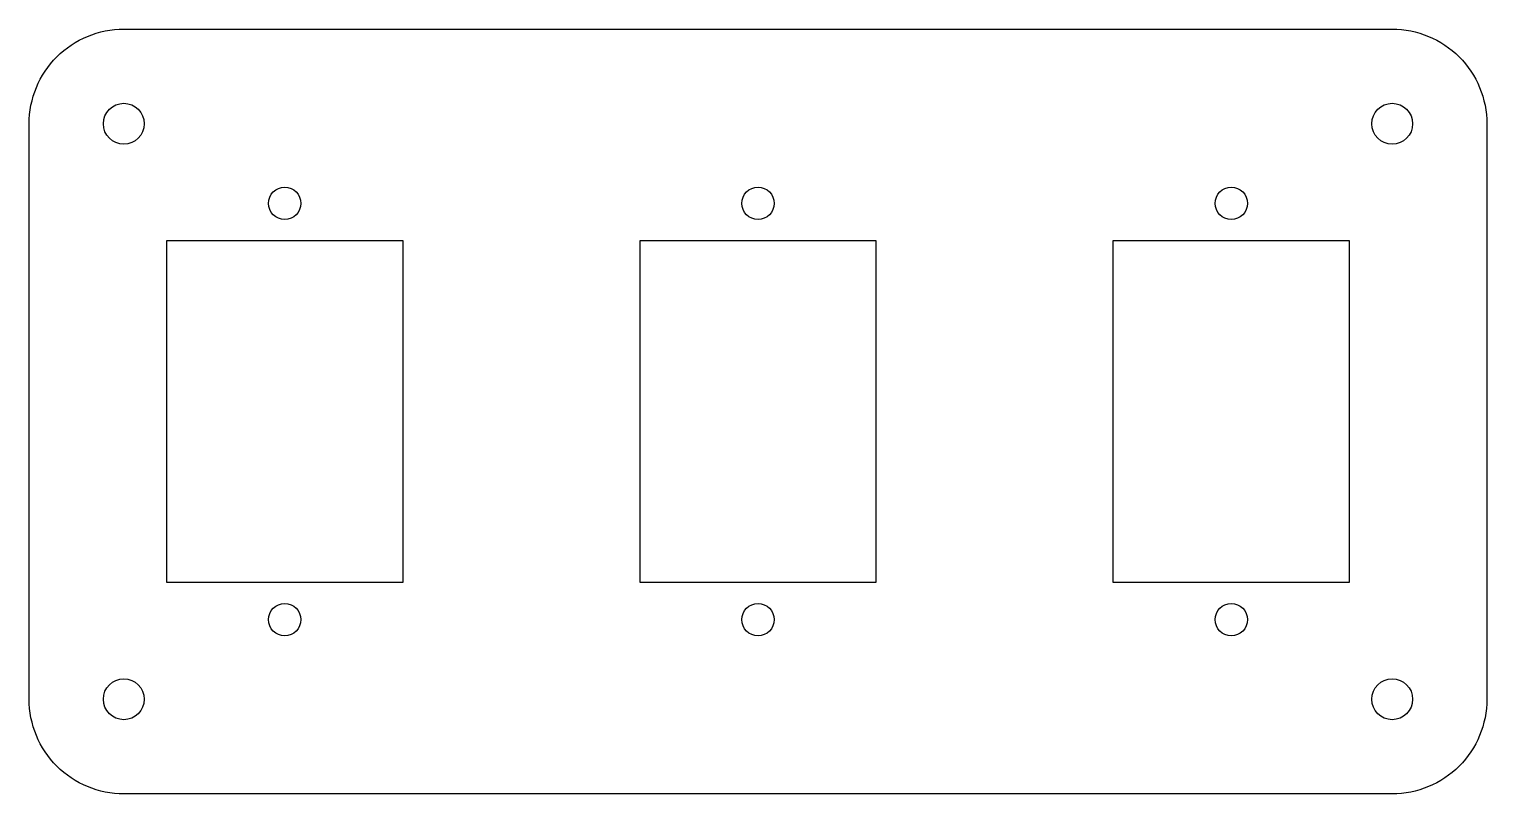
# Model space of a CAD drawing. Header units: millimetres. Extents: x -139 to 15, y -66 to 15.
import ezdxf

# ---------------------------------------------------------------- set-up
doc = ezdxf.new("R2010")
doc.units = ezdxf.units.MM
doc.layers.get('0').update_dxf_attribs({"linetype": 'CONTINUOUS'})

msp = doc.modelspace()

# ---------------------------------------------------------------- linework, layer by layer
msp.add_lwpolyline([(-139, 5, -0.414214), (-129, 15), (5, 15, -0.414214), (15, 5), (15, -55.82, -0.414214), (5, -65.82), (-129, -65.82, -0.414214), (-139, -55.82)], format="xyb", close=True)
for points in [[(-99.5, -7.38), (-124.5, -7.38), (-124.5, -43.44), (-99.5, -43.44)], [(-49.5, -7.38), (-74.5, -7.38), (-74.5, -43.44), (-49.5, -43.44)], [(-24.5, -43.44), (0.5, -43.44), (0.5, -7.38), (-24.5, -7.38)]]:
    msp.add_lwpolyline(points, close=True)
for centre, radius in [((-129, 5), 2.16), ((5, 5), 2.16), ((-112, -3.41), 1.71), ((-62, -3.41), 1.71), ((-12, -3.41), 1.71), ((-112, -47.41), 1.71), ((-62, -47.41), 1.71), ((-12, -47.41), 1.71), ((-129, -55.82), 2.16), ((5, -55.82), 2.16)]:
    msp.add_circle(centre, radius)

doc.saveas('drawing.dxf')
